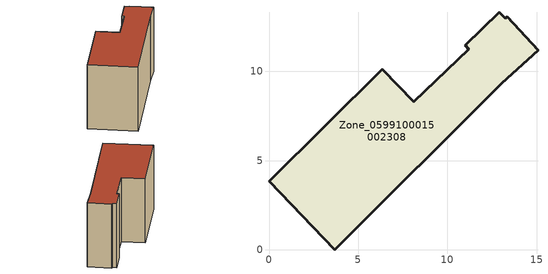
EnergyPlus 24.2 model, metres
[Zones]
Zone_0599100015002308
 floor ground (C_G): 15.07,11.19 13.03,9.33 3.69,0 0,3.84 6.35,10.12 8.1,8.29 11.18,11.25 10.98,11.47 12.89,13.31 13.23,12.97 13.34,13.07 z2.65
 wall outside (C_F): 13.03,9.33 15.07,11.19 13.34,13.07 13.23,12.97 12.89,13.31 10.98,11.47 11.18,11.25 8.1,8.29 6.35,10.12 0,3.84 3.69,0 13.03,9.33 z2.65:9.81
 roof outside (C_R): 13.23,12.97 12.89,13.31 10.98,11.47 11.18,11.25 8.1,8.29 6.35,10.12 0,3.84 3.69,0 13.03,9.33 15.07,11.19 13.34,13.07 z9.81
[BUILDING]
Pand.0599100015002308: North Axis=0; Terrain=City; Loads Convergence Tolerance Value=0.04; Temperature Convergence Tolerance Value=0.4; Solar Distribution=FullExterior; Maximum Number of Warmup Days=25; Minimum Number of Warmup Days=1
[Site:Location]
Rotterdam.The.Hague.AP_ZH_NLD Design_Conditions: Latitude=51.96; Longitude=4.45; Time Zone=1; Elevation=-4.5
[SITE:GROUNDTEMPERATURE:BUILDINGSURFACE]
18, 18, 18, 18, 18, 18, 18, 18, 18, 18, 18, 18
[MATERIAL] Thermal Absorptance=0.9; Solar Absorptance=0.7; Visible Absorptance=0.7
Name | Roughness | Thickness | Conductivity | Density | Specific Heat
G.TI.1975-1991 | MediumSmooth | 0.15 | 0.288461 | 540 | 1210
F.TI.1975-1991 | Rough | 0.3 | 0.230769 | 1920 | 840
R.TI.1975-1991 | MediumRough | 0.2 | 0.153846 | 1500 | 1000
[CONSTRUCTION]
C_G: G.TI.1975-1991
C_F: F.TI.1975-1991
C_R: R.TI.1975-1991
[ZONE]
Zone_0599100015002308: Type=1; Multiplier=1; Ceiling Height=Autocalculate; Volume=Autocalculate; Floor Area=autocalculate; Part of Total Floor Area=Yes
[ZONEINFILTRATION:DESIGNFLOWRATE]
Infil_Zone_0599100015002308: Zone or ZoneList or Space or SpaceList=Zone_0599100015002308; Schedule=AlwaysOn; Design Flow Rate Calculation Method=Flow/Area; Flow Rate per Floor Area=0.003; Constant Term Coefficient=1; Temperature Term Coefficient=0; Velocity Term Coefficient=0; Velocity Squared Term Coefficient=0
[HVACTEMPLATE:ZONE:IDEALLOADSAIRSYSTEM]
Zone_0599100015002308: Maximum Heating Supply Air Temperature=50; Minimum Cooling Supply Air Temperature=13; Maximum Heating Supply Air Humidity Ratio=0.0156; Minimum Cooling Supply Air Humidity Ratio=0.0077; Heating Limit=NoLimit; Cooling Limit=NoLimit; Dehumidification Control Type=ConstantSensibleHeatRatio; Cooling Sensible Heat Ratio=0.7; Dehumidification Setpoint=60; Humidification Control Type=None; Humidification Setpoint=30; Outdoor Air Method=None; Outdoor Air Flow Rate per Person=0.00944; Outdoor Air Flow Rate per Zone Floor Area=0; Outdoor Air Flow Rate per Zone=0; Demand Controlled Ventilation Type=None; Outdoor Air Economizer Type=NoEconomizer; Heat Recovery Type=None; Sensible Heat Recovery Effectiveness=0.7; Latent Heat Recovery Effectiveness=0.65
[ZONECONTROL:THERMOSTAT]
ThermostatControl_Zone_0599100015002308: Zone or ZoneList=Zone_0599100015002308; Control Type Schedule=DualSetpointControlType; Control 1=Thermostat_Zone_0599100015002308; Temperature Difference Between Cutout And Setpoint=0
[THERMOSTATSETPOINT:DUALSETPOINT]
Thermostat_Zone_0599100015002308: Heating Setpoint Temperature Schedule=HeatingSetpoint_Zone_0599100015002308; Cooling Setpoint Temperature Schedule=CoolingSetpoint_Zone_0599100015002308
[SCHEDULE:COMPACT]
HeatingSetpoint_Zone_0599100015002308: Through: 12/31, For: AllDays, Until: 24:00, 21
CoolingSetpoint_Zone_0599100015002308: Through: 12/31, For: AllDays, Until: 24:00, 24
DualSetpointControlType: Through: 12/31, For: AllDays, Until: 24:00, 4
AlwaysOn: Through: 12/31, For: AllDays, Until: 24:00, 1
